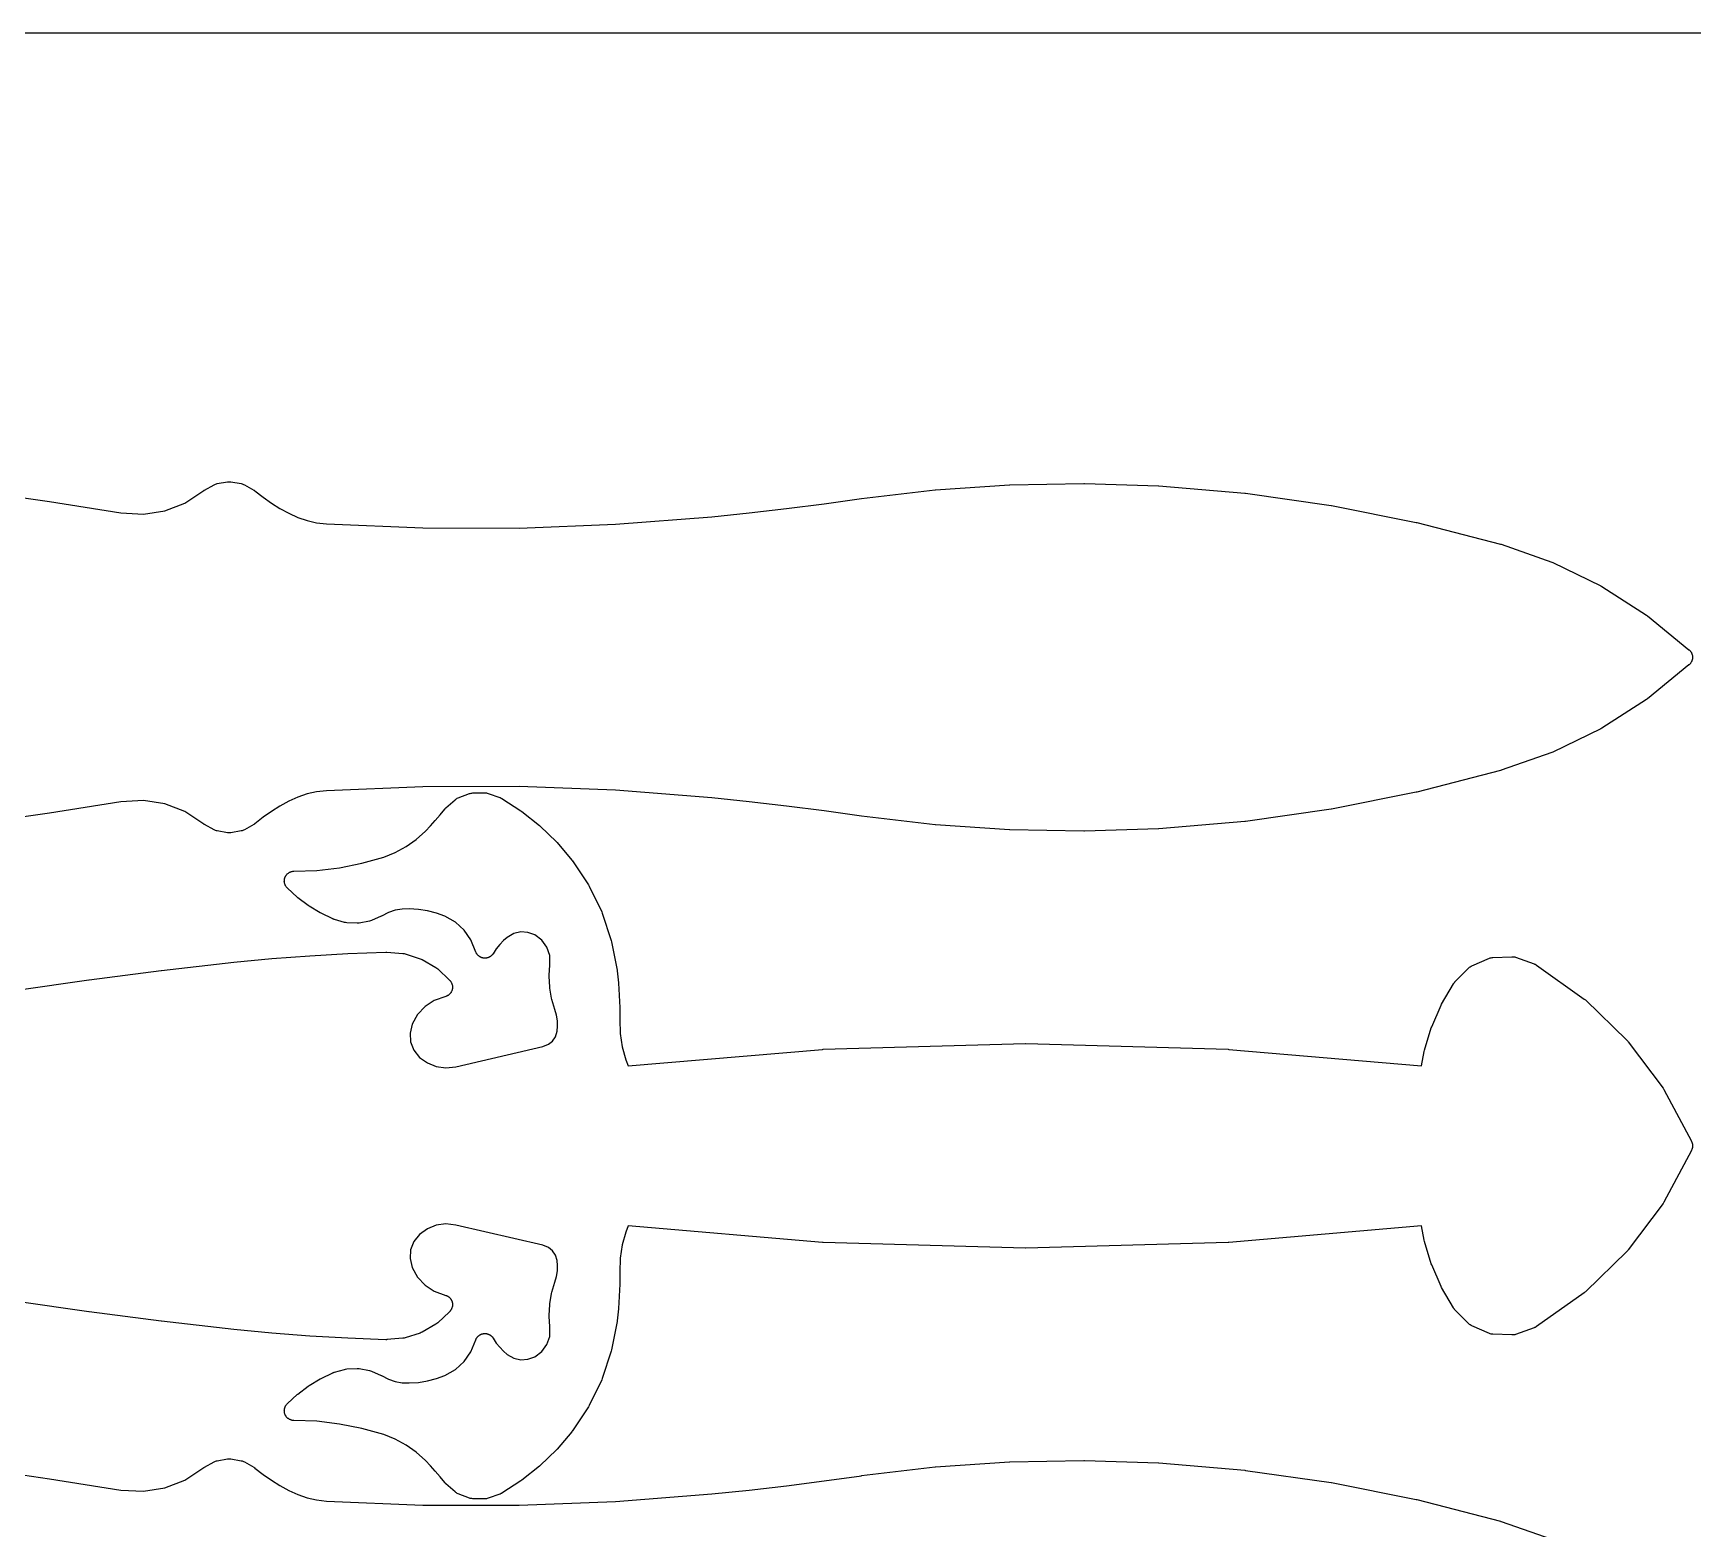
# Model space of a CAD drawing. Header units: metres. Extents: x 0 to 3000, y 0 to 1200.
# Drawn here: x 339.7 to 679.3, y 893.9 to 1200 of the extents above; entities that cross this region are included whole.
import ezdxf

# ---------------------------------------------------------------- set-up
doc = ezdxf.new("R2010")
doc.units = ezdxf.units.M

msp = doc.modelspace()

# ---------------------------------------------------------------- linework, layer by layer
at = {"color": 7}
msp.add_lwpolyline([(0, 0), (3000, 0), (3000, 1200), (0, 1200), (0, 0)], close=True, dxfattribs=at)
at = {"color": 1}
for points in [[(328.22, 1106.26), (342.98, 1104.14), (343.01, 1104.14), (357.63, 1101.82), (362.22, 1101.56), (366.59, 1102.25), (370.71, 1103.84), (374.63, 1106.42), (374.69, 1106.45), (374.75, 1106.49), (376.68, 1107.58), (376.83, 1107.66), (376.99, 1107.72), (377.16, 1107.77), (377.32, 1107.81), (379.45, 1108.17), (379.67, 1108.2), (379.9, 1108.2), (380.12, 1108.17), (382.25, 1107.81), (382.42, 1107.77), (382.58, 1107.72), (382.74, 1107.66), (382.9, 1107.58), (384.82, 1106.49), (384.87, 1106.46), (384.91, 1106.44), (384.95, 1106.41), (384.99, 1106.38), (385.03, 1106.35), (385.07, 1106.32), (386.74, 1105.02), (388.43, 1103.83), (390.18, 1102.73), (391.97, 1101.74), (393.82, 1100.88), (395.73, 1100.24), (397.69, 1099.8), (399.72, 1099.57), (419.41, 1098.75), (439.14, 1098.72), (458.86, 1099.48), (478.55, 1101.02), (486.21, 1101.82), (493.88, 1102.71), (501.53, 1103.69), (509.19, 1104.75), (509.21, 1104.75), (509.22, 1104.76), (524.27, 1106.55), (524.37, 1106.56), (539.48, 1107.59), (539.58, 1107.59), (554.72, 1107.86), (554.82, 1107.86), (569.96, 1107.37), (570.01, 1107.37), (570.07, 1107.36), (587.69, 1105.85), (587.8, 1105.84), (605.3, 1103.35), (605.41, 1103.33), (622.74, 1099.88), (622.85, 1099.85), (639.98, 1095.44), (640.06, 1095.41), (640.15, 1095.39), (650.48, 1091.75), (650.69, 1091.66), (660.5, 1086.88), (660.7, 1086.76), (669.9, 1080.88), (670.08, 1080.74), (678.56, 1073.81), (678.57, 1073.81), (678.57, 1073.81), (678.64, 1073.74), (678.71, 1073.68), (678.71, 1073.68), (678.71, 1073.67), (678.78, 1073.6), (678.84, 1073.53), (678.84, 1073.53), (678.85, 1073.53), (678.9, 1073.45), (678.96, 1073.38), (678.96, 1073.37), (678.96, 1073.37), (679.01, 1073.29), (679.06, 1073.21), (679.06, 1073.2), (679.06, 1073.2), (679.1, 1073.12), (679.14, 1073.03), (679.15, 1073.03), (679.15, 1073.02), (679.18, 1072.93), (679.21, 1072.85), (679.21, 1072.84), (679.21, 1072.84), (679.24, 1072.75), (679.26, 1072.66), (679.26, 1072.65), (679.26, 1072.65), (679.27, 1072.56), (679.29, 1072.46), (679.29, 1072.46), (679.29, 1072.45), (679.29, 1072.36), (679.3, 1072.27), (679.3, 1072.26), (679.3, 1072.26), (679.29, 1072.16), (679.29, 1072.07), (679.29, 1072.07), (679.29, 1072.06), (679.27, 1071.97), (679.26, 1071.88), (679.26, 1071.87), (679.26, 1071.87), (679.24, 1071.78), (679.21, 1071.69), (679.21, 1071.68), (679.21, 1071.68), (679.18, 1071.59), (679.15, 1071.5), (679.15, 1071.5), (679.14, 1071.49), (679.1, 1071.41), (679.06, 1071.32), (679.06, 1071.32), (679.06, 1071.32), (679.01, 1071.23), (678.96, 1071.15), (678.96, 1071.15), (678.96, 1071.15), (678.9, 1071.07), (678.85, 1071), (678.84, 1070.99), (678.84, 1070.99), (678.78, 1070.92), (678.71, 1070.85), (678.71, 1070.85), (678.71, 1070.84), (678.64, 1070.78), (678.57, 1070.72), (678.57, 1070.72), (678.56, 1070.71), (670.08, 1063.78), (669.9, 1063.65), (660.7, 1057.76), (660.5, 1057.65), (650.69, 1052.86), (650.48, 1052.77), (640.15, 1049.14), (640.06, 1049.11), (639.98, 1049.09), (622.85, 1044.67), (622.74, 1044.65), (605.41, 1041.19), (605.3, 1041.17), (587.8, 1038.68), (587.69, 1038.67), (570.07, 1037.16), (570.01, 1037.16), (569.96, 1037.15), (554.82, 1036.66), (554.72, 1036.66), (539.58, 1036.93), (539.48, 1036.94), (524.37, 1037.97), (524.27, 1037.98), (509.22, 1039.77), (509.21, 1039.77), (509.19, 1039.77), (501.53, 1040.84), (493.88, 1041.81), (486.21, 1042.7), (478.55, 1043.5), (458.86, 1045.05), (439.14, 1045.81), (419.41, 1045.78), (399.72, 1044.95), (397.69, 1044.72), (395.73, 1044.28), (393.82, 1043.64), (391.97, 1042.79), (390.18, 1041.79), (388.43, 1040.69), (386.74, 1039.51), (385.07, 1038.2), (385.03, 1038.17), (384.99, 1038.14), (384.95, 1038.12), (384.91, 1038.09), (384.87, 1038.06), (384.82, 1038.04), (382.9, 1036.94), (382.74, 1036.87), (382.58, 1036.8), (382.42, 1036.75), (382.25, 1036.71), (380.12, 1036.35), (379.9, 1036.32), (379.67, 1036.32), (379.45, 1036.35), (377.32, 1036.71), (377.16, 1036.75), (376.99, 1036.8), (376.83, 1036.87), (376.68, 1036.94), (374.75, 1038.04), (374.69, 1038.07), (374.63, 1038.11), (370.71, 1040.68), (366.59, 1042.28), (362.22, 1042.97), (357.63, 1042.7), (343.01, 1040.38), (342.98, 1040.38), (328.22, 1038.26)], [(336.32, 1004.14), (351.08, 1006.26), (351.11, 1006.26), (365.89, 1008.16), (365.92, 1008.16), (380.74, 1009.84), (380.75, 1009.84), (380.77, 1009.84), (388.49, 1010.58), (388.53, 1010.59), (396.26, 1011.18), (396.3, 1011.18), (404.04, 1011.63), (404.08, 1011.63), (411.82, 1011.93), (411.85, 1011.93), (411.87, 1011.93), (411.95, 1011.93), (412.02, 1011.93), (412.05, 1011.93), (412.07, 1011.93), (415.36, 1011.65), (415.58, 1011.62), (415.8, 1011.56), (418.9, 1010.57), (419.11, 1010.49), (419.31, 1010.39), (422.11, 1008.74), (422.3, 1008.61), (422.47, 1008.47), (424.87, 1006.2), (424.93, 1006.14), (424.99, 1006.08), (425, 1006.07), (425.01, 1006.06), (425.06, 1005.99), (425.11, 1005.93), (425.12, 1005.92), (425.13, 1005.9), (425.17, 1005.83), (425.22, 1005.76), (425.22, 1005.75), (425.23, 1005.74), (425.27, 1005.66), (425.31, 1005.59), (425.31, 1005.58), (425.32, 1005.56), (425.35, 1005.49), (425.38, 1005.41), (425.39, 1005.39), (425.39, 1005.38), (425.42, 1005.3), (425.44, 1005.22), (425.44, 1005.21), (425.45, 1005.19), (425.46, 1005.11), (425.48, 1005.03), (425.48, 1005.01), (425.48, 1005), (425.49, 1004.92), (425.49, 1004.83), (425.49, 1004.82), (425.49, 1004.8), (425.49, 1004.72), (425.49, 1004.64), (425.49, 1004.62), (425.49, 1004.61), (425.48, 1004.52), (425.47, 1004.44), (425.47, 1004.43), (425.47, 1004.41), (425.45, 1004.33), (425.43, 1004.25), (425.43, 1004.23), (425.42, 1004.22), (425.4, 1004.14), (425.37, 1004.06), (425.37, 1004.05), (425.36, 1004.03), (425.33, 1003.96), (425.3, 1003.88), (425.29, 1003.87), (425.29, 1003.85), (425.24, 1003.78), (425.2, 1003.71), (425.2, 1003.7), (425.19, 1003.68), (425.14, 1003.61), (425.09, 1003.55), (425.08, 1003.53), (425.08, 1003.52), (425.02, 1003.46), (424.97, 1003.39), (424.96, 1003.38), (424.95, 1003.37), (424.89, 1003.32), (424.83, 1003.26), (424.82, 1003.25), (424.81, 1003.24), (424.74, 1003.19), (424.68, 1003.13), (424.66, 1003.13), (424.65, 1003.12), (424.58, 1003.07), (424.51, 1003.03), (424.5, 1003.02), (424.49, 1003.01), (424.41, 1002.97), (424.34, 1002.93), (424.33, 1002.93), (424.31, 1002.92), (424.23, 1002.89), (424.16, 1002.86), (421.76, 1002.02), (419.87, 1000.78), (418.33, 999.13), (417.23, 997.15), (416.8, 995.32), (416.93, 993.52), (417.58, 991.84), (418.76, 990.37), (420.35, 989.23), (422.16, 988.51), (424.1, 988.24), (426.2, 988.47), (443.97, 992.59), (445.13, 993.05), (445.96, 993.72), (446.56, 994.6), (446.91, 995.73), (447, 996.76), (446.96, 997.87), (446.79, 998.98), (446.44, 1000.17), (445.84, 1002.23), (445.79, 1002.46), (445.43, 1004.57), (445.41, 1004.8), (445.3, 1006.94), (445.3, 1007.18), (445.44, 1009.23), (445.39, 1011.25), (444.82, 1012.92), (443.79, 1014.36), (442.33, 1015.45), (440.94, 1015.95), (439.49, 1016.04), (438.08, 1015.72), (436.7, 1014.94), (435.92, 1014.28), (435.15, 1013.48), (434.46, 1012.61), (433.8, 1011.59), (433.78, 1011.57), (433.77, 1011.54), (433.73, 1011.49), (433.69, 1011.43), (433.67, 1011.41), (433.65, 1011.39), (433.6, 1011.34), (433.56, 1011.28), (433.54, 1011.26), (433.52, 1011.24), (433.46, 1011.2), (433.41, 1011.15), (433.39, 1011.13), (433.37, 1011.11), (433.31, 1011.07), (433.26, 1011.03), (433.23, 1011.01), (433.21, 1011), (433.15, 1010.96), (433.09, 1010.93), (433.07, 1010.91), (433.04, 1010.9), (432.98, 1010.87), (432.92, 1010.84), (432.89, 1010.83), (432.86, 1010.82), (432.8, 1010.79), (432.73, 1010.77), (432.7, 1010.76), (432.68, 1010.75), (432.61, 1010.74), (432.54, 1010.72), (432.51, 1010.71), (432.49, 1010.71), (432.42, 1010.7), (432.35, 1010.69), (432.32, 1010.69), (432.29, 1010.68), (432.22, 1010.68), (432.15, 1010.67), (432.12, 1010.68), (432.1, 1010.67), (432.03, 1010.68), (431.96, 1010.68), (431.93, 1010.68), (431.9, 1010.69), (431.83, 1010.7), (431.76, 1010.71), (431.73, 1010.71), (431.71, 1010.72), (431.64, 1010.74), (431.57, 1010.75), (431.54, 1010.76), (431.52, 1010.77), (431.45, 1010.79), (431.39, 1010.81), (431.36, 1010.83), (431.33, 1010.84), (431.27, 1010.87), (431.21, 1010.9), (431.18, 1010.91), (431.16, 1010.92), (431.1, 1010.96), (431.04, 1010.99), (431.01, 1011.01), (430.99, 1011.03), (430.93, 1011.07), (430.88, 1011.11), (430.86, 1011.13), (430.83, 1011.14), (430.78, 1011.19), (430.73, 1011.24), (430.71, 1011.26), (430.69, 1011.28), (430.64, 1011.33), (430.6, 1011.38), (430.58, 1011.4), (430.56, 1011.42), (430.52, 1011.48), (430.48, 1011.54), (430.46, 1011.56), (430.44, 1011.58), (430.41, 1011.64), (430.37, 1011.7), (430.36, 1011.73), (430.34, 1011.75), (430.32, 1011.82), (430.29, 1011.88), (430.28, 1011.91), (430.26, 1011.93), (429.27, 1014.42), (427.89, 1016.41), (426.1, 1018.03), (423.9, 1019.26), (422.19, 1019.88), (420.37, 1020.36), (418.51, 1020.67), (416.65, 1020.8), (415.17, 1020.73), (413.75, 1020.47), (412.38, 1020.01), (410.96, 1019.29), (410.91, 1019.28), (410.87, 1019.25), (408.92, 1018.39), (408.7, 1018.31), (408.48, 1018.25), (406.41, 1017.87), (406.18, 1017.84), (405.95, 1017.84), (403.85, 1017.93), (403.62, 1017.95), (403.39, 1018.01), (401.34, 1018.59), (401.27, 1018.61), (401.21, 1018.63), (401.18, 1018.64), (401.15, 1018.65), (401.09, 1018.68), (401.03, 1018.71), (398.6, 1019.86), (398.43, 1019.95), (396.14, 1021.34), (395.97, 1021.45), (393.84, 1023.06), (393.68, 1023.19), (391.72, 1025.01), (391.71, 1025.01), (391.71, 1025.01), (391.64, 1025.08), (391.58, 1025.15), (391.58, 1025.15), (391.57, 1025.15), (391.51, 1025.23), (391.45, 1025.3), (391.45, 1025.3), (391.45, 1025.31), (391.4, 1025.39), (391.35, 1025.47), (391.35, 1025.47), (391.34, 1025.47), (391.3, 1025.56), (391.26, 1025.64), (391.26, 1025.64), (391.25, 1025.65), (391.22, 1025.73), (391.18, 1025.82), (391.18, 1025.83), (391.18, 1025.83), (391.15, 1025.92), (391.13, 1026.01), (391.13, 1026.01), (391.13, 1026.02), (391.11, 1026.11), (391.09, 1026.2), (391.09, 1026.21), (391.09, 1026.21), (391.08, 1026.3), (391.07, 1026.4), (391.07, 1026.4), (391.07, 1026.41), (391.08, 1026.5), (391.08, 1026.6), (391.08, 1026.6), (391.08, 1026.6), (391.09, 1026.7), (391.1, 1026.79), (391.1, 1026.79), (391.1, 1026.8), (391.12, 1026.89), (391.14, 1026.98), (391.14, 1026.99), (391.14, 1026.99), (391.17, 1027.08), (391.2, 1027.17), (391.2, 1027.17), (391.2, 1027.18), (391.24, 1027.26), (391.27, 1027.35), (391.28, 1027.35), (391.28, 1027.36), (391.32, 1027.44), (391.37, 1027.52), (391.37, 1027.53), (391.37, 1027.53), (391.43, 1027.61), (391.48, 1027.68), (391.48, 1027.69), (391.48, 1027.69), (391.54, 1027.76), (391.6, 1027.84), (391.61, 1027.84), (391.61, 1027.84), (391.68, 1027.91), (391.75, 1027.97), (391.75, 1027.97), (391.75, 1027.98), (391.82, 1028.04), (391.9, 1028.1), (391.9, 1028.1), (391.9, 1028.1), (391.98, 1028.15), (392.06, 1028.2), (392.06, 1028.2), (392.07, 1028.21), (392.15, 1028.25), (392.24, 1028.29), (392.24, 1028.29), (392.24, 1028.3), (392.33, 1028.33), (392.42, 1028.37), (392.42, 1028.37), (392.42, 1028.37), (392.52, 1028.4), (392.61, 1028.42), (392.61, 1028.42), (392.61, 1028.42), (392.71, 1028.44), (392.8, 1028.46), (392.8, 1028.46), (392.81, 1028.46), (392.9, 1028.47), (393, 1028.48), (393, 1028.48), (393, 1028.48), (397.75, 1028.65), (402.37, 1029.19), (406.94, 1030.1), (411.41, 1031.38), (413.78, 1032.32), (415.99, 1033.52), (418.05, 1034.97), (419.96, 1036.69), (420.97, 1037.74), (421.98, 1038.85), (422.95, 1039.99), (423.91, 1041.18), (423.95, 1041.23), (424, 1041.28), (424.02, 1041.3), (424.04, 1041.33), (424.09, 1041.37), (424.14, 1041.42), (426.04, 1043.1), (426.18, 1043.22), (426.32, 1043.32), (426.48, 1043.4), (426.65, 1043.47), (428.94, 1044.36), (429.11, 1044.41), (429.28, 1044.45), (429.46, 1044.48), (429.63, 1044.49), (432.09, 1044.52), (432.27, 1044.52), (432.45, 1044.5), (432.62, 1044.46), (432.8, 1044.41), (435.18, 1043.55), (435.21, 1043.54), (435.25, 1043.53), (435.3, 1043.5), (435.3, 1043.5), (435.36, 1043.48), (435.39, 1043.46), (435.42, 1043.45), (435.48, 1043.41), (435.54, 1043.38), (435.57, 1043.37), (435.59, 1043.35), (439.5, 1040.82), (439.65, 1040.71), (443.28, 1037.82), (443.43, 1037.69), (446.76, 1034.46), (446.89, 1034.32), (449.89, 1030.77), (449.9, 1030.76), (449.91, 1030.75), (449.96, 1030.68), (450.01, 1030.62), (450.02, 1030.6), (450.03, 1030.59), (453.31, 1025.66), (453.44, 1025.43), (456.03, 1020.13), (456.13, 1019.89), (457.99, 1014.3), (458.06, 1014.04), (459.17, 1008.23), (459.18, 1008.14), (459.19, 1008.06), (459.45, 1005.62), (459.46, 1005.55), (459.63, 1003.11), (459.63, 1003.04), (459.71, 1000.59), (459.71, 1000.52), (459.71, 998.1), (459.82, 995.27), (460.23, 992.55), (460.94, 989.9), (461.45, 988.61), (501.25, 992.01), (501.36, 992.02), (542.75, 993.19), (542.86, 993.19), (584.25, 992.02), (584.36, 992.01), (623.84, 988.64), (624.38, 991.59), (624.43, 991.82), (625.83, 996.42), (625.91, 996.63), (627.84, 1001.04), (627.94, 1001.25), (630.37, 1005.41), (630.4, 1005.46), (630.43, 1005.51), (630.45, 1005.54), (630.47, 1005.58), (630.51, 1005.62), (630.54, 1005.66), (630.57, 1005.7), (630.6, 1005.73), (630.64, 1005.77), (630.67, 1005.81), (633.51, 1008.68), (633.65, 1008.81), (633.8, 1008.93), (633.96, 1009.03), (634.13, 1009.11), (637.71, 1010.67), (637.88, 1010.73), (638.06, 1010.78), (638.25, 1010.82), (638.43, 1010.83), (642.33, 1010.98), (642.52, 1010.97), (642.71, 1010.95), (642.9, 1010.92), (643.08, 1010.86), (646.88, 1009.5), (646.95, 1009.47), (647.02, 1009.44), (647.04, 1009.43), (647.06, 1009.42), (647.13, 1009.38), (647.19, 1009.35), (647.21, 1009.34), (647.23, 1009.33), (647.3, 1009.29), (647.36, 1009.25), (657.14, 1002.32), (657.26, 1002.22), (657.38, 1002.12), (665.92, 993.81), (666.03, 993.7), (666.12, 993.58), (673.28, 984.05), (673.36, 983.92), (673.44, 983.79), (679.06, 973.2), (679.1, 973.12), (679.14, 973.03), (679.15, 973.03), (679.15, 973.02), (679.18, 972.93), (679.21, 972.85), (679.21, 972.84), (679.21, 972.84), (679.24, 972.75), (679.26, 972.66), (679.26, 972.65), (679.26, 972.65), (679.27, 972.56), (679.29, 972.46), (679.29, 972.46), (679.29, 972.45), (679.29, 972.36), (679.3, 972.27), (679.3, 972.26), (679.3, 972.26), (679.29, 972.16), (679.29, 972.07), (679.29, 972.07), (679.29, 972.06), (679.27, 971.97), (679.26, 971.88), (679.26, 971.87), (679.26, 971.87), (679.24, 971.78), (679.21, 971.69), (679.21, 971.68), (679.21, 971.68), (679.18, 971.59), (679.15, 971.5), (679.15, 971.5), (679.14, 971.49), (679.1, 971.41), (679.06, 971.32), (673.44, 960.74), (673.36, 960.6), (673.28, 960.48), (666.12, 950.95), (666.03, 950.83), (665.92, 950.71), (657.38, 942.4), (657.26, 942.3), (657.14, 942.2), (647.36, 935.28), (647.3, 935.24), (647.23, 935.2), (647.21, 935.19), (647.19, 935.17), (647.13, 935.14), (647.06, 935.1), (647.04, 935.09), (647.02, 935.08), (646.95, 935.06), (646.88, 935.03), (643.08, 933.66), (642.9, 933.61), (642.71, 933.57), (642.52, 933.55), (642.33, 933.55), (638.43, 933.69), (638.25, 933.71), (638.06, 933.74), (637.88, 933.79), (637.71, 933.86), (634.13, 935.41), (633.96, 935.5), (633.8, 935.6), (633.65, 935.71), (633.51, 935.84), (630.67, 938.71), (630.64, 938.75), (630.6, 938.79), (630.57, 938.83), (630.54, 938.86), (630.51, 938.9), (630.47, 938.95), (630.45, 938.98), (630.43, 939.02), (630.4, 939.07), (630.37, 939.11), (627.94, 943.28), (627.84, 943.49), (625.91, 947.89), (625.83, 948.11), (624.43, 952.71), (624.38, 952.93), (623.84, 955.89), (584.36, 952.51), (584.25, 952.51), (542.86, 951.33), (542.75, 951.33), (501.36, 952.51), (501.25, 952.51), (461.45, 955.91), (460.94, 954.63), (460.23, 951.97), (459.82, 949.25), (459.71, 946.42), (459.71, 944.01), (459.71, 943.94), (459.63, 941.49), (459.63, 941.42), (459.46, 938.97), (459.45, 938.9), (459.19, 936.46), (459.18, 936.38), (459.17, 936.3), (458.06, 930.48), (457.99, 930.23), (456.13, 924.64), (456.03, 924.39), (453.44, 919.09), (453.31, 918.86), (450.03, 913.93), (450.02, 913.92), (450.01, 913.91), (449.96, 913.84), (449.91, 913.78), (449.9, 913.76), (449.89, 913.75), (446.89, 910.2), (446.76, 910.06), (443.43, 906.83), (443.28, 906.7), (439.65, 903.82), (439.5, 903.7), (435.59, 901.18), (435.57, 901.16), (435.54, 901.14), (435.48, 901.11), (435.42, 901.08), (435.39, 901.06), (435.36, 901.05), (435.3, 901.02), (435.25, 901), (435.21, 900.99), (435.18, 900.97), (432.8, 900.12), (432.62, 900.06), (432.45, 900.03), (432.27, 900.01), (432.09, 900), (429.63, 900.04), (429.46, 900.05), (429.28, 900.07), (429.11, 900.11), (428.94, 900.17), (426.65, 901.05), (426.48, 901.12), (426.32, 901.21), (426.18, 901.31), (426.04, 901.42), (424.14, 903.1), (424.09, 903.15), (424.04, 903.2), (424.02, 903.22), (424, 903.24), (423.95, 903.29), (423.91, 903.34), (422.95, 904.53), (421.98, 905.67), (420.97, 906.78), (419.96, 907.83), (418.05, 909.56), (415.99, 911.01), (413.78, 912.21), (411.41, 913.15), (406.94, 914.42), (402.37, 915.33), (397.75, 915.88), (393, 916.05), (393, 916.05), (393, 916.05), (392.9, 916.06), (392.81, 916.06), (392.8, 916.07), (392.8, 916.07), (392.71, 916.08), (392.61, 916.1), (392.61, 916.1), (392.61, 916.1), (392.52, 916.13), (392.42, 916.16), (392.42, 916.16), (392.42, 916.16), (392.33, 916.19), (392.24, 916.23), (392.24, 916.23), (392.24, 916.23), (392.15, 916.27), (392.07, 916.32), (392.06, 916.32), (392.06, 916.32), (391.98, 916.37), (391.9, 916.42), (391.9, 916.43), (391.9, 916.43), (391.82, 916.49), (391.75, 916.55), (391.75, 916.55), (391.75, 916.55), (391.68, 916.62), (391.61, 916.68), (391.61, 916.69), (391.6, 916.69), (391.54, 916.76), (391.48, 916.83), (391.48, 916.84), (391.48, 916.84), (391.43, 916.92), (391.37, 917), (391.37, 917), (391.37, 917), (391.32, 917.08), (391.28, 917.17), (391.28, 917.17), (391.27, 917.17), (391.24, 917.26), (391.2, 917.35), (391.2, 917.35), (391.2, 917.35), (391.17, 917.44), (391.14, 917.54), (391.14, 917.54), (391.14, 917.54), (391.12, 917.63), (391.1, 917.73), (391.1, 917.73), (391.1, 917.73), (391.09, 917.83), (391.08, 917.92), (391.08, 917.93), (391.08, 917.93), (391.08, 918.02), (391.07, 918.12), (391.07, 918.12), (391.07, 918.12), (391.08, 918.22), (391.09, 918.31), (391.09, 918.32), (391.09, 918.32), (391.11, 918.41), (391.13, 918.51), (391.13, 918.51), (391.13, 918.51), (391.15, 918.6), (391.18, 918.7), (391.18, 918.7), (391.18, 918.7), (391.22, 918.79), (391.25, 918.88), (391.26, 918.88), (391.26, 918.88), (391.3, 918.97), (391.34, 919.05), (391.35, 919.05), (391.35, 919.06), (391.4, 919.14), (391.45, 919.22), (391.45, 919.22), (391.45, 919.22), (391.51, 919.3), (391.57, 919.37), (391.58, 919.37), (391.58, 919.37), (391.64, 919.44), (391.71, 919.51), (391.71, 919.51), (391.72, 919.51), (393.68, 921.34), (393.84, 921.46), (395.97, 923.07), (396.14, 923.19), (398.43, 924.57), (398.6, 924.67), (401.03, 925.82), (401.09, 925.84), (401.15, 925.87), (401.18, 925.88), (401.21, 925.89), (401.27, 925.91), (401.34, 925.94), (403.39, 926.52), (403.62, 926.57), (403.85, 926.59), (405.95, 926.69), (406.18, 926.69), (406.41, 926.66), (408.48, 926.27), (408.7, 926.21), (408.92, 926.13), (410.87, 925.27), (410.91, 925.25), (410.96, 925.23), (412.38, 924.52), (413.75, 924.06), (415.17, 923.79), (416.65, 923.73), (418.51, 923.86), (420.37, 924.16), (422.19, 924.64), (423.9, 925.26), (426.1, 926.49), (427.89, 928.12), (429.27, 930.1), (430.26, 932.59), (430.28, 932.62), (430.29, 932.65), (430.32, 932.71), (430.34, 932.77), (430.36, 932.8), (430.37, 932.82), (430.41, 932.88), (430.44, 932.94), (430.46, 932.96), (430.48, 932.99), (430.52, 933.04), (430.56, 933.1), (430.58, 933.12), (430.6, 933.14), (430.64, 933.19), (430.69, 933.25), (430.71, 933.27), (430.73, 933.29), (430.78, 933.33), (430.83, 933.38), (430.86, 933.4), (430.88, 933.42), (430.93, 933.46), (430.99, 933.5), (431.01, 933.51), (431.04, 933.53), (431.1, 933.57), (431.16, 933.6), (431.18, 933.61), (431.21, 933.63), (431.27, 933.66), (431.33, 933.69), (431.36, 933.7), (431.39, 933.71), (431.45, 933.73), (431.52, 933.76), (431.54, 933.76), (431.57, 933.77), (431.64, 933.79), (431.71, 933.81), (431.73, 933.81), (431.76, 933.82), (431.83, 933.83), (431.9, 933.84), (431.93, 933.84), (431.96, 933.84), (432.03, 933.85), (432.1, 933.85), (432.12, 933.85), (432.15, 933.85), (432.22, 933.84), (432.29, 933.84), (432.32, 933.84), (432.35, 933.84), (432.42, 933.83), (432.49, 933.82), (432.51, 933.81), (432.54, 933.8), (432.61, 933.79), (432.68, 933.77), (432.7, 933.76), (432.73, 933.75), (432.8, 933.73), (432.86, 933.71), (432.89, 933.69), (432.92, 933.68), (432.98, 933.65), (433.04, 933.63), (433.07, 933.61), (433.09, 933.6), (433.15, 933.56), (433.21, 933.53), (433.23, 933.51), (433.26, 933.49), (433.31, 933.45), (433.37, 933.41), (433.39, 933.39), (433.41, 933.37), (433.46, 933.33), (433.52, 933.28), (433.54, 933.26), (433.56, 933.24), (433.6, 933.19), (433.65, 933.14), (433.67, 933.11), (433.69, 933.09), (433.73, 933.04), (433.77, 932.98), (433.78, 932.96), (433.8, 932.93), (434.46, 931.91), (435.15, 931.04), (435.92, 930.24), (436.7, 929.58), (438.08, 928.81), (439.49, 928.49), (440.94, 928.57), (442.33, 929.08), (443.79, 930.17), (444.82, 931.6), (445.39, 933.27), (445.44, 935.3), (445.3, 937.35), (445.3, 937.58), (445.41, 939.72), (445.43, 939.95), (445.79, 942.07), (445.84, 942.29), (446.44, 944.35), (446.79, 945.55), (446.96, 946.65), (447, 947.77), (446.91, 948.79), (446.56, 949.92), (445.96, 950.8), (445.13, 951.47), (443.97, 951.93), (426.2, 956.06), (424.1, 956.28), (422.16, 956.01), (420.35, 955.29), (418.76, 954.15), (417.58, 952.68), (416.93, 951), (416.8, 949.2), (417.23, 947.37), (418.33, 945.39), (419.87, 943.74), (421.76, 942.5), (424.16, 941.66), (424.23, 941.63), (424.31, 941.6), (424.33, 941.6), (424.34, 941.59), (424.41, 941.55), (424.49, 941.51), (424.5, 941.51), (424.51, 941.5), (424.58, 941.45), (424.65, 941.41), (424.66, 941.4), (424.68, 941.39), (424.74, 941.34), (424.81, 941.29), (424.82, 941.28), (424.83, 941.27), (424.89, 941.21), (424.95, 941.15), (424.96, 941.14), (424.97, 941.13), (425.02, 941.07), (425.08, 941), (425.08, 940.99), (425.09, 940.98), (425.14, 940.91), (425.19, 940.84), (425.2, 940.83), (425.2, 940.82), (425.24, 940.74), (425.29, 940.67), (425.29, 940.66), (425.3, 940.64), (425.33, 940.57), (425.36, 940.49), (425.37, 940.48), (425.37, 940.46), (425.4, 940.38), (425.42, 940.3), (425.43, 940.29), (425.43, 940.28), (425.45, 940.19), (425.47, 940.11), (425.47, 940.1), (425.47, 940.08), (425.48, 940), (425.49, 939.92), (425.49, 939.9), (425.49, 939.89), (425.49, 939.8), (425.49, 939.72), (425.49, 939.71), (425.49, 939.69), (425.49, 939.61), (425.48, 939.52), (425.48, 939.51), (425.48, 939.5), (425.46, 939.41), (425.45, 939.33), (425.44, 939.32), (425.44, 939.3), (425.42, 939.22), (425.39, 939.14), (425.39, 939.13), (425.38, 939.11), (425.35, 939.04), (425.32, 938.96), (425.31, 938.95), (425.31, 938.93), (425.27, 938.86), (425.23, 938.78), (425.22, 938.77), (425.22, 938.76), (425.17, 938.69), (425.13, 938.62), (425.12, 938.61), (425.11, 938.6), (425.06, 938.53), (425.01, 938.47), (425, 938.45), (424.99, 938.44), (424.93, 938.38), (424.87, 938.32), (422.47, 936.06), (422.3, 935.91), (422.11, 935.79), (419.31, 934.13), (419.11, 934.03), (418.9, 933.95), (415.8, 932.96), (415.58, 932.9), (415.36, 932.87), (412.07, 932.6), (412.05, 932.6), (412.02, 932.59), (411.95, 932.59), (411.87, 932.59), (411.85, 932.59), (411.82, 932.59), (404.08, 932.89), (404.04, 932.89), (396.3, 933.34), (396.26, 933.34), (388.53, 933.94), (388.49, 933.94), (380.77, 934.68), (380.75, 934.69), (380.74, 934.69), (365.92, 936.36), (365.89, 936.37), (351.11, 938.26), (351.08, 938.26), (336.32, 940.38)], [(328.22, 906.26), (342.98, 904.14), (343.01, 904.14), (357.63, 901.82), (362.22, 901.56), (366.59, 902.25), (370.71, 903.84), (374.63, 906.42), (374.69, 906.45), (374.75, 906.49), (376.68, 907.58), (376.83, 907.66), (376.99, 907.72), (377.16, 907.77), (377.32, 907.81), (379.45, 908.17), (379.67, 908.2), (379.9, 908.2), (380.12, 908.17), (382.25, 907.81), (382.42, 907.77), (382.58, 907.72), (382.74, 907.66), (382.9, 907.58), (384.82, 906.49), (384.87, 906.46), (384.91, 906.44), (384.95, 906.41), (384.99, 906.38), (385.03, 906.35), (385.07, 906.32), (386.74, 905.02), (388.43, 903.83), (390.18, 902.73), (391.97, 901.74), (393.82, 900.88), (395.73, 900.24), (397.69, 899.8), (399.72, 899.57), (419.41, 898.75), (439.14, 898.72), (458.86, 899.48), (478.55, 901.02), (486.21, 901.82), (493.88, 902.71), (501.53, 903.69), (509.19, 904.75), (509.21, 904.75), (509.22, 904.76), (524.27, 906.55), (524.37, 906.56), (539.48, 907.59), (539.58, 907.59), (554.72, 907.86), (554.82, 907.86), (569.96, 907.37), (570.01, 907.37), (570.07, 907.36), (587.69, 905.85), (587.8, 905.84), (605.3, 903.35), (605.41, 903.33), (622.74, 899.88), (622.85, 899.85), (639.98, 895.44), (640.06, 895.41), (640.15, 895.39), (650.48, 891.75)]]:
    msp.add_lwpolyline(points, dxfattribs=at)

doc.saveas('drawing.dxf')
